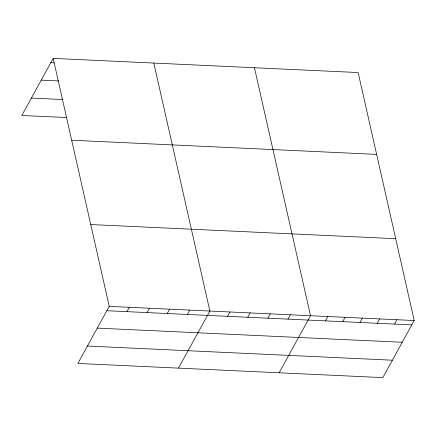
<?xml version="1.0" encoding="UTF-8"?>
<svg xmlns="http://www.w3.org/2000/svg" width="436" height="436" viewBox="0 0 436 436"><rect width="100%" height="100%" fill="white"/><g stroke="black" fill="none" stroke-linecap="round" stroke-linejoin="round"><path stroke-width="0.65" d="M53.181 58.391L109.234 306.372L77.853 363.45L382.819 377.609L414.2 320.531L358.147 72.55L53.181 58.391L21.8 115.469L66.752 117.556M126.974 311.653L129.361 307.304M147.101 312.585L149.488 308.241M167.228 313.522L169.615 309.173M187.355 314.454L189.747 310.11M178.493 368.12L209.874 311.042L153.815 63.062M227.614 316.323L230.001 311.98M247.741 317.261L250.128 312.912M267.868 318.193L270.255 313.849M287.994 319.13L290.381 314.781M279.133 372.796L310.514 315.719L254.455 67.738M325.403 320.869L327.79 316.52M342.685 321.67L345.072 317.321M359.967 322.471L362.354 318.127M377.249 323.272L379.636 318.929M394.531 324.079L396.918 319.73M50.789 62.735L54.146 62.893M41.224 80.137L58.669 80.949M31.365 98.067L62.898 99.528M71.678 140.223L376.644 154.388M90.737 224.535L395.703 238.699M109.234 306.372L414.2 320.531M106.847 310.715L411.813 324.88M97.277 328.117L402.243 342.282M87.423 346.048L392.389 360.207"/></g></svg>
